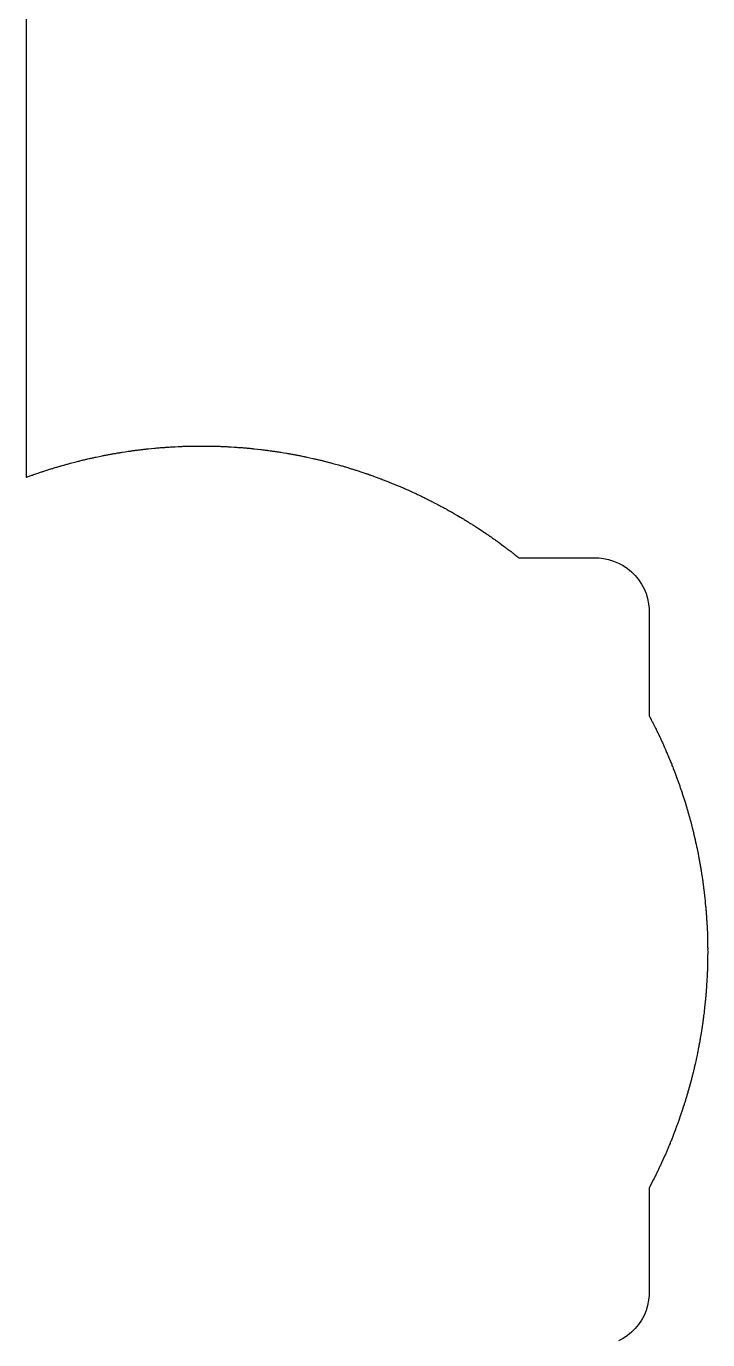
# Model space of a CAD drawing. Header units: metres. Extents: x -40.5 to 40.5, y -22 to 76.8.
# Drawn here: x 27.71 to 40.51, y 2.71 to 27.4 of the extents above; entities that cross this region are included whole.
import ezdxf

# ---------------------------------------------------------------- set-up
doc = ezdxf.new("R2010")
doc.units = ezdxf.units.M

msp = doc.modelspace()

# ---------------------------------------------------------------- linework, layer by layer
at = {"layer": 'CHANNEL'}
for p, q in [((27.71, 33.251), (27.71, 18.923)), ((30.687, 19.505), (30.707, 19.506)), ((30.707, 19.506), (30.727, 19.506)), ((30.727, 19.506), (30.741, 19.506)), ((30.741, 19.506), (30.756, 19.507)), ((30.756, 19.507), (30.776, 19.507)), ((30.776, 19.507), (30.796, 19.508)), ((30.796, 19.508), (30.81, 19.508)), ((30.81, 19.508), (30.825, 19.508)), ((30.825, 19.508), (30.845, 19.509)), ((30.845, 19.509), (30.865, 19.509)), ((30.865, 19.509), (30.879, 19.509)), ((30.879, 19.509), (30.894, 19.509)), ((30.894, 19.509), (30.914, 19.51)), ((30.914, 19.51), (30.934, 19.51)), ((30.934, 19.51), (30.948, 19.509)), ((30.948, 19.509), (30.963, 19.51)), ((30.963, 19.51), (30.983, 19.51)), ((30.983, 19.51), (31.003, 19.51)), ((31.003, 19.51), (31.059, 19.508)), ((31.059, 19.508), (31.116, 19.509)), ((31.116, 19.509), (31.136, 19.509)), ((31.136, 19.509), (31.156, 19.509)), ((31.156, 19.509), (31.17, 19.508)), ((31.17, 19.508), (31.186, 19.508)), ((31.186, 19.508), (31.205, 19.508)), ((31.205, 19.508), (31.225, 19.507)), ((31.225, 19.507), (31.239, 19.506)), ((31.239, 19.506), (31.255, 19.506)), ((31.255, 19.506), (31.274, 19.506)), ((31.274, 19.506), (31.294, 19.505)), ((28.821, 19.257), (28.835, 19.26)), ((28.835, 19.26), (28.85, 19.264)), ((28.85, 19.264), (28.869, 19.268)), ((28.869, 19.268), (28.889, 19.273)), ((28.889, 19.273), (28.902, 19.275)), ((28.902, 19.275), (28.917, 19.279)), ((28.917, 19.279), (28.936, 19.283)), ((28.936, 19.283), (28.956, 19.288)), ((28.956, 19.288), (28.97, 19.29)), ((28.97, 19.29), (28.985, 19.294)), ((28.985, 19.294), (29.004, 19.298)), ((29.004, 19.298), (29.023, 19.302)), ((29.023, 19.302), (29.078, 19.312)), ((29.078, 19.312), (29.134, 19.325)), ((29.134, 19.325), (29.154, 19.329)), ((29.154, 19.329), (29.174, 19.333)), ((29.174, 19.333), (29.188, 19.335)), ((29.188, 19.335), (29.203, 19.338)), ((29.203, 19.338), (29.222, 19.342)), ((29.222, 19.342), (29.242, 19.346)), ((29.242, 19.346), (29.255, 19.348)), ((29.255, 19.348), (29.27, 19.351)), ((29.27, 19.351), (29.289, 19.355)), ((29.289, 19.355), (29.309, 19.358)), ((29.309, 19.358), (29.323, 19.361)), ((29.323, 19.361), (29.338, 19.364)), ((29.338, 19.364), (29.357, 19.367)), ((29.357, 19.367), (29.377, 19.37)), ((29.377, 19.37), (29.391, 19.372)), ((29.391, 19.372), (29.406, 19.375)), ((29.406, 19.375), (29.425, 19.379)), ((29.425, 19.379), (29.445, 19.382)), ((29.445, 19.382), (29.459, 19.384)), ((29.459, 19.384), (29.474, 19.387)), ((29.474, 19.387), (29.494, 19.39)), ((29.494, 19.39), (29.514, 19.393)), ((29.514, 19.393), (29.569, 19.4)), ((29.569, 19.4), (29.625, 19.41)), ((29.625, 19.41), (29.645, 19.413)), ((29.645, 19.413), (29.665, 19.416)), ((29.665, 19.416), (29.679, 19.417)), ((29.679, 19.417), (29.694, 19.42)), ((29.694, 19.42), (29.714, 19.423)), ((29.714, 19.423), (29.734, 19.425)), ((29.734, 19.425), (29.748, 19.427)), ((29.748, 19.427), (29.763, 19.429)), ((29.763, 19.429), (29.782, 19.432)), ((29.782, 19.432), (29.802, 19.434)), ((29.802, 19.434), (29.816, 19.436)), ((29.816, 19.436), (29.831, 19.438)), ((29.831, 19.438), (29.85, 19.44)), ((29.85, 19.44), (29.871, 19.443)), ((29.871, 19.443), (29.885, 19.444)), ((29.885, 19.444), (29.9, 19.446)), ((29.9, 19.446), (29.919, 19.448)), ((29.919, 19.448), (29.939, 19.45)), ((29.939, 19.45), (29.953, 19.452)), ((29.953, 19.452), (29.968, 19.454)), ((29.968, 19.454), (29.988, 19.456)), ((29.988, 19.456), (30.008, 19.458)), ((30.008, 19.458), (30.063, 19.462)), ((30.063, 19.462), (30.12, 19.469)), ((30.12, 19.469), (30.14, 19.471)), ((30.14, 19.471), (30.161, 19.473)), ((30.161, 19.473), (30.174, 19.474)), ((30.174, 19.474), (30.19, 19.475)), ((30.19, 19.475), (30.209, 19.477)), ((30.209, 19.477), (30.229, 19.479)), ((30.229, 19.479), (30.243, 19.479)), ((30.243, 19.479), (30.259, 19.481)), ((30.259, 19.481), (30.278, 19.483)), ((30.278, 19.483), (30.298, 19.484)), ((30.298, 19.484), (30.312, 19.485)), ((30.312, 19.485), (30.327, 19.486)), ((30.327, 19.486), (30.347, 19.488)), ((30.347, 19.488), (30.367, 19.489)), ((30.367, 19.489), (30.381, 19.489)), ((30.381, 19.489), (30.396, 19.491)), ((30.396, 19.491), (30.416, 19.492)), ((30.416, 19.492), (30.436, 19.493)), ((30.436, 19.493), (30.45, 19.494)), ((30.45, 19.494), (30.465, 19.495)), ((30.465, 19.495), (30.484, 19.496)), ((30.484, 19.496), (30.505, 19.497)), ((30.505, 19.497), (30.56, 19.498)), ((30.56, 19.498), (30.618, 19.502)), ((30.618, 19.502), (30.638, 19.503)), ((30.638, 19.503), (30.658, 19.504)), ((30.658, 19.504), (30.672, 19.504)), ((30.672, 19.504), (30.687, 19.505)), ((31.294, 19.505), (31.308, 19.505)), ((31.308, 19.505), (31.324, 19.504)), ((31.324, 19.504), (31.343, 19.504)), ((31.343, 19.504), (31.363, 19.503)), ((31.363, 19.503), (31.377, 19.502)), ((31.377, 19.502), (31.393, 19.502)), ((31.393, 19.502), (31.412, 19.501)), ((31.412, 19.501), (31.432, 19.5)), ((31.432, 19.5), (31.446, 19.499)), ((31.446, 19.499), (31.462, 19.499)), ((31.462, 19.499), (31.481, 19.498)), ((31.481, 19.498), (31.501, 19.497)), ((31.501, 19.497), (31.557, 19.492)), ((31.557, 19.492), (31.614, 19.49)), ((31.614, 19.49), (31.634, 19.489)), ((31.634, 19.489), (31.654, 19.487)), ((31.654, 19.487), (31.668, 19.486)), ((31.668, 19.486), (31.684, 19.485)), ((31.684, 19.485), (31.703, 19.484)), ((31.703, 19.484), (31.723, 19.482)), ((31.723, 19.482), (31.737, 19.481)), ((31.737, 19.481), (31.753, 19.48)), ((31.753, 19.48), (31.772, 19.479)), ((31.772, 19.479), (31.792, 19.477)), ((31.792, 19.477), (31.806, 19.475)), ((31.806, 19.475), (31.821, 19.474)), ((31.821, 19.474), (31.841, 19.473)), ((31.841, 19.473), (31.861, 19.471)), ((31.861, 19.471), (31.875, 19.469)), ((31.875, 19.469), (31.89, 19.468)), ((31.89, 19.468), (31.909, 19.467)), ((31.909, 19.467), (31.93, 19.464)), ((31.93, 19.464), (31.943, 19.463)), ((31.943, 19.463), (31.959, 19.461)), ((31.959, 19.461), (31.978, 19.46)), ((31.978, 19.46), (31.998, 19.457)), ((31.998, 19.457), (32.054, 19.45)), ((32.054, 19.45), (32.111, 19.445)), ((32.111, 19.445), (32.131, 19.443)), ((32.131, 19.443), (32.151, 19.44)), ((32.151, 19.44), (32.164, 19.438)), ((32.164, 19.438), (32.18, 19.436)), ((32.18, 19.436), (32.199, 19.434)), ((32.199, 19.434), (32.219, 19.431)), ((32.219, 19.431), (32.233, 19.429)), ((32.233, 19.429), (32.248, 19.428)), ((32.248, 19.428), (32.267, 19.425)), ((32.267, 19.425), (32.288, 19.422)), ((32.288, 19.422), (32.301, 19.42)), ((32.301, 19.42), (32.317, 19.418)), ((32.317, 19.418), (32.336, 19.416)), ((32.336, 19.416), (32.356, 19.413)), ((32.356, 19.413), (32.37, 19.41)), ((32.37, 19.41), (32.385, 19.408)), ((32.385, 19.408), (32.404, 19.406)), ((32.404, 19.406), (32.424, 19.403)), ((32.424, 19.403), (32.438, 19.4)), ((32.438, 19.4), (32.453, 19.398)), ((32.453, 19.398), (32.472, 19.395)), ((32.472, 19.395), (32.492, 19.392)), ((32.492, 19.392), (32.547, 19.382)), ((32.547, 19.382), (32.604, 19.374)), ((32.604, 19.374), (32.624, 19.37)), ((32.624, 19.37), (32.644, 19.367)), ((32.644, 19.367), (32.657, 19.364)), ((32.657, 19.364), (32.673, 19.362)), ((32.673, 19.362), (32.692, 19.358)), ((32.692, 19.358), (32.712, 19.355)), ((32.712, 19.355), (32.725, 19.352)), ((32.725, 19.352), (32.74, 19.349)), ((32.74, 19.349), (32.76, 19.346)), ((32.76, 19.346), (32.779, 19.342)), ((32.779, 19.342), (32.793, 19.339)), ((32.793, 19.339), (32.808, 19.336)), ((32.808, 19.336), (32.827, 19.333)), ((32.827, 19.333), (32.847, 19.329)), ((32.847, 19.329), (32.861, 19.326)), ((32.861, 19.326), (32.876, 19.323)), ((32.876, 19.323), (32.895, 19.319)), ((32.895, 19.319), (32.915, 19.315)), ((32.915, 19.315), (32.928, 19.312)), ((32.928, 19.312), (32.944, 19.309)), ((32.944, 19.309), (32.963, 19.305)), ((32.963, 19.305), (32.982, 19.301)), ((32.982, 19.301), (33.037, 19.288)), ((33.037, 19.288), (33.093, 19.277)), ((33.093, 19.277), (33.113, 19.272)), ((33.113, 19.272), (33.132, 19.268)), ((33.132, 19.268), (33.146, 19.264)), ((33.146, 19.264), (33.161, 19.261)), ((33.161, 19.261), (33.18, 19.257)), ((27.958, 19.01), (27.976, 19.016)), ((27.976, 19.016), (27.995, 19.023)), ((27.995, 19.023), (28.009, 19.027)), ((28.009, 19.027), (28.023, 19.032)), ((28.023, 19.032), (28.042, 19.038)), ((28.042, 19.038), (28.061, 19.044)), ((28.061, 19.044), (28.114, 19.06)), ((28.114, 19.06), (28.169, 19.079)), ((28.169, 19.079), (28.188, 19.085)), ((28.188, 19.085), (28.207, 19.09)), ((28.207, 19.09), (28.221, 19.094)), ((28.221, 19.094), (28.235, 19.099)), ((28.235, 19.099), (28.254, 19.105)), ((28.254, 19.105), (28.273, 19.111)), ((28.273, 19.111), (28.287, 19.114)), ((28.287, 19.114), (28.301, 19.119)), ((28.301, 19.119), (28.32, 19.125)), ((28.32, 19.125), (28.339, 19.13)), ((28.339, 19.13), (28.353, 19.134)), ((28.353, 19.134), (28.368, 19.138)), ((28.368, 19.138), (28.386, 19.144)), ((28.386, 19.144), (28.406, 19.149)), ((28.406, 19.149), (28.419, 19.153)), ((28.419, 19.153), (28.434, 19.157)), ((28.434, 19.157), (28.453, 19.163)), ((28.453, 19.163), (28.472, 19.168)), ((28.472, 19.168), (28.486, 19.171)), ((28.486, 19.171), (28.5, 19.175)), ((28.5, 19.175), (28.519, 19.181)), ((28.519, 19.181), (28.539, 19.186)), ((28.539, 19.186), (28.593, 19.199)), ((28.593, 19.199), (28.648, 19.214)), ((28.648, 19.214), (28.668, 19.22)), ((28.668, 19.22), (28.687, 19.224)), ((28.687, 19.224), (28.701, 19.227)), ((28.701, 19.227), (28.716, 19.231)), ((28.716, 19.231), (28.735, 19.236)), ((28.735, 19.236), (28.754, 19.241)), ((28.754, 19.241), (28.768, 19.244)), ((28.768, 19.244), (28.783, 19.248)), ((28.783, 19.248), (28.802, 19.253)), ((28.802, 19.253), (28.821, 19.257)), ((33.18, 19.257), (33.199, 19.252)), ((33.199, 19.252), (33.213, 19.248)), ((33.213, 19.248), (33.228, 19.245)), ((33.228, 19.245), (33.247, 19.241)), ((33.247, 19.241), (33.266, 19.236)), ((33.266, 19.236), (33.28, 19.232)), ((33.28, 19.232), (33.295, 19.229)), ((33.295, 19.229), (33.314, 19.224)), ((33.314, 19.224), (33.333, 19.219)), ((33.333, 19.219), (33.347, 19.215)), ((33.347, 19.215), (33.362, 19.212)), ((33.362, 19.212), (33.381, 19.207)), ((33.381, 19.207), (33.4, 19.202)), ((33.4, 19.202), (33.414, 19.198)), ((33.414, 19.198), (33.429, 19.194)), ((33.429, 19.194), (33.447, 19.19)), ((33.447, 19.19), (33.467, 19.184)), ((33.467, 19.184), (33.521, 19.169)), ((33.521, 19.169), (33.576, 19.154)), ((33.576, 19.154), (33.595, 19.149)), ((33.595, 19.149), (33.615, 19.143)), ((33.615, 19.143), (33.628, 19.139)), ((33.628, 19.139), (33.643, 19.135)), ((33.643, 19.135), (33.662, 19.13)), ((33.662, 19.13), (33.681, 19.124)), ((33.681, 19.124), (33.694, 19.12)), ((33.694, 19.12), (33.709, 19.116)), ((33.709, 19.116), (33.728, 19.11)), ((33.728, 19.11), (33.747, 19.104)), ((33.747, 19.104), (33.761, 19.1)), ((33.761, 19.1), (33.775, 19.096)), ((33.775, 19.096), (33.794, 19.09)), ((33.794, 19.09), (33.813, 19.084)), ((33.813, 19.084), (33.827, 19.08)), ((33.827, 19.08), (33.841, 19.075)), ((33.841, 19.075), (33.86, 19.07)), ((33.86, 19.07), (33.879, 19.064)), ((33.879, 19.064), (33.892, 19.059)), ((33.892, 19.059), (33.907, 19.055)), ((33.907, 19.055), (33.926, 19.049)), ((33.926, 19.049), (33.945, 19.042)), ((33.945, 19.042), (33.997, 19.024)), ((33.997, 19.024), (34.052, 19.007)), ((27.71, 18.923), (27.716, 18.925)), ((27.716, 18.925), (27.735, 18.932)), ((27.735, 18.932), (27.748, 18.936)), ((27.748, 18.936), (27.762, 18.942)), ((27.762, 18.942), (27.78, 18.949)), ((27.78, 18.949), (27.8, 18.955)), ((27.8, 18.955), (27.813, 18.96)), ((27.813, 18.96), (27.827, 18.965)), ((27.827, 18.965), (27.845, 18.972)), ((27.845, 18.972), (27.865, 18.978)), ((27.865, 18.978), (27.878, 18.982)), ((27.878, 18.982), (27.892, 18.988)), ((27.892, 18.988), (27.911, 18.994)), ((27.911, 18.994), (27.93, 19.001)), ((27.93, 19.001), (27.943, 19.005)), ((27.943, 19.005), (27.958, 19.01)), ((34.052, 19.007), (34.071, 19.001)), ((34.071, 19.001), (34.09, 18.994)), ((34.09, 18.994), (34.103, 18.989)), ((34.103, 18.989), (34.118, 18.984)), ((34.118, 18.984), (34.136, 18.978)), ((34.136, 18.978), (34.156, 18.971)), ((34.156, 18.971), (34.169, 18.966)), ((34.169, 18.966), (34.183, 18.961)), ((34.183, 18.961), (34.202, 18.955)), ((34.202, 18.955), (34.221, 18.948)), ((34.221, 18.948), (34.234, 18.943)), ((34.234, 18.943), (34.248, 18.938)), ((34.248, 18.938), (34.266, 18.932)), ((34.266, 18.932), (34.285, 18.924)), ((34.285, 18.924), (34.298, 18.919)), ((34.298, 18.919), (34.313, 18.914)), ((34.313, 18.914), (34.331, 18.908)), ((34.331, 18.908), (34.35, 18.9)), ((34.35, 18.9), (34.363, 18.895)), ((34.363, 18.895), (34.378, 18.89)), ((34.378, 18.89), (34.396, 18.883)), ((34.396, 18.883), (34.415, 18.876)), ((34.415, 18.876), (34.466, 18.854)), ((34.466, 18.854), (34.52, 18.834)), ((34.52, 18.834), (34.539, 18.827)), ((34.539, 18.827), (34.557, 18.819)), ((34.557, 18.819), (34.57, 18.814)), ((34.57, 18.814), (34.585, 18.808)), ((34.585, 18.808), (34.603, 18.801)), ((34.603, 18.801), (34.621, 18.793)), ((34.621, 18.793), (34.634, 18.788)), ((34.634, 18.788), (34.648, 18.782)), ((34.648, 18.782), (34.666, 18.775)), ((34.666, 18.775), (34.685, 18.767)), ((34.685, 18.767), (34.698, 18.761)), ((34.698, 18.761), (34.712, 18.755)), ((34.712, 18.755), (34.73, 18.748)), ((34.73, 18.748), (34.748, 18.74)), ((34.748, 18.74), (34.761, 18.734)), ((34.761, 18.734), (34.775, 18.728)), ((34.775, 18.728), (34.793, 18.721)), ((34.793, 18.721), (34.812, 18.712)), ((34.812, 18.712), (34.824, 18.707)), ((34.824, 18.707), (34.839, 18.701)), ((34.839, 18.701), (34.857, 18.693)), ((34.857, 18.693), (34.875, 18.685)), ((34.875, 18.685), (34.925, 18.661)), ((34.925, 18.661), (34.978, 18.638)), ((34.978, 18.638), (34.996, 18.63)), ((34.996, 18.63), (35.015, 18.621)), ((35.015, 18.621), (35.027, 18.615)), ((35.027, 18.615), (35.041, 18.609)), ((35.041, 18.609), (35.059, 18.6)), ((35.059, 18.6), (35.077, 18.592)), ((35.077, 18.592), (35.089, 18.585)), ((35.089, 18.585), (35.103, 18.579)), ((35.103, 18.579), (35.121, 18.571)), ((35.121, 18.571), (35.139, 18.562)), ((35.139, 18.562), (35.152, 18.555)), ((35.152, 18.555), (35.166, 18.549)), ((35.166, 18.549), (35.183, 18.541)), ((35.183, 18.541), (35.201, 18.531)), ((35.201, 18.531), (35.214, 18.525)), ((35.214, 18.525), (35.228, 18.518)), ((35.228, 18.518), (35.245, 18.51)), ((35.245, 18.51), (35.263, 18.501)), ((35.263, 18.501), (35.275, 18.494)), ((35.275, 18.494), (35.289, 18.488)), ((35.289, 18.488), (35.307, 18.479)), ((35.307, 18.479), (35.325, 18.47)), ((35.325, 18.47), (35.374, 18.443)), ((35.374, 18.443), (35.425, 18.418)), ((35.425, 18.418), (35.443, 18.408)), ((35.443, 18.408), (35.461, 18.399)), ((35.461, 18.399), (35.473, 18.392)), ((35.473, 18.392), (35.487, 18.385)), ((35.487, 18.385), (35.504, 18.376)), ((35.504, 18.376), (35.522, 18.366)), ((35.522, 18.366), (35.534, 18.359)), ((35.534, 18.359), (35.547, 18.352)), ((35.547, 18.352), (35.565, 18.343)), ((35.565, 18.343), (35.582, 18.333)), ((35.582, 18.333), (35.594, 18.326)), ((35.594, 18.326), (35.608, 18.319)), ((35.608, 18.319), (35.625, 18.31)), ((35.625, 18.31), (35.643, 18.3)), ((35.643, 18.3), (35.655, 18.293)), ((35.655, 18.293), (35.668, 18.285)), ((35.668, 18.285), (35.685, 18.276)), ((35.685, 18.276), (35.703, 18.266)), ((35.703, 18.266), (35.715, 18.259)), ((35.715, 18.259), (35.728, 18.251)), ((35.728, 18.251), (35.745, 18.242)), ((35.745, 18.242), (35.762, 18.231)), ((35.762, 18.231), (35.81, 18.202)), ((35.81, 18.202), (35.86, 18.174)), ((35.86, 18.174), (35.877, 18.164)), ((35.877, 18.164), (35.895, 18.153)), ((35.895, 18.153), (35.906, 18.146)), ((35.906, 18.146), (35.92, 18.138)), ((35.92, 18.138), (35.937, 18.128)), ((35.937, 18.128), (35.954, 18.118)), ((35.954, 18.118), (35.965, 18.11)), ((35.965, 18.11), (35.979, 18.102)), ((35.979, 18.102), (35.995, 18.092)), ((35.995, 18.092), (36.012, 18.082)), ((36.012, 18.082), (36.024, 18.074)), ((36.024, 18.074), (36.037, 18.066)), ((36.037, 18.066), (36.054, 18.056)), ((36.054, 18.056), (36.071, 18.045)), ((36.071, 18.045), (36.083, 18.037)), ((36.083, 18.037), (36.096, 18.029)), ((36.096, 18.029), (36.112, 18.019)), ((36.112, 18.019), (36.129, 18.008)), ((36.129, 18.008), (36.141, 18)), ((36.141, 18), (36.154, 17.992)), ((36.154, 17.992), (36.17, 17.982)), ((36.17, 17.982), (36.187, 17.971)), ((36.187, 17.971), (36.233, 17.939)), ((36.233, 17.939), (36.282, 17.908)), ((36.282, 17.908), (36.298, 17.897)), ((36.298, 17.897), (36.315, 17.886)), ((36.315, 17.886), (36.327, 17.878)), ((36.327, 17.878), (36.339, 17.869)), ((36.339, 17.869), (36.356, 17.859)), ((36.356, 17.859), (36.372, 17.847)), ((36.372, 17.847), (36.384, 17.839)), ((36.384, 17.839), (36.396, 17.83)), ((36.396, 17.83), (36.413, 17.82)), ((36.413, 17.82), (36.429, 17.808)), ((36.429, 17.808), (36.44, 17.8)), ((36.44, 17.8), (36.453, 17.791)), ((36.453, 17.791), (36.469, 17.78)), ((36.469, 17.78), (36.486, 17.768)), ((36.486, 17.768), (36.497, 17.76)), ((36.497, 17.76), (36.51, 17.751)), ((36.51, 17.751), (36.525, 17.74)), ((36.525, 17.74), (36.542, 17.728)), ((36.542, 17.728), (36.553, 17.72)), ((36.553, 17.72), (36.566, 17.711)), ((36.566, 17.711), (36.582, 17.7)), ((36.582, 17.7), (36.598, 17.688)), ((36.598, 17.688), (36.642, 17.654)), ((36.642, 17.654), (36.689, 17.621)), ((36.689, 17.621), (36.705, 17.609)), ((36.705, 17.609), (36.721, 17.596)), ((36.721, 17.596), (36.732, 17.588)), ((36.732, 17.588), (36.744, 17.579)), ((36.744, 17.579), (36.76, 17.567)), ((36.76, 17.567), (36.776, 17.555)), ((36.776, 17.555), (36.787, 17.546)), ((36.787, 17.546), (36.799, 17.537)), ((36.799, 17.537), (36.815, 17.525)), ((36.815, 17.525), (36.831, 17.513)), ((36.831, 17.513), (36.842, 17.504)), ((36.842, 17.504), (36.854, 17.495)), ((36.854, 17.495), (36.869, 17.483)), ((36.869, 17.483), (36.885, 17.47)), ((36.885, 17.47), (36.896, 17.461)), ((36.896, 17.461), (36.908, 17.452)), ((36.908, 17.452), (36.923, 17.44)), ((36.923, 17.44), (36.939, 17.427)), ((36.939, 17.427), (36.95, 17.418)), ((36.95, 17.418), (36.96, 17.41)), ((36.96, 17.41), (38.414, 17.406)), ((38.414, 17.406), (38.463, 17.405)), ((38.463, 17.405), (38.55, 17.396)), ((38.55, 17.396), (38.647, 17.377)), ((38.647, 17.377), (38.742, 17.348)), ((38.742, 17.348), (38.833, 17.31)), ((38.833, 17.31), (38.921, 17.263)), ((38.921, 17.263), (39.003, 17.208)), ((39.003, 17.208), (39.08, 17.145)), ((39.08, 17.145), (39.15, 17.075)), ((39.15, 17.075), (39.213, 16.998)), ((39.213, 16.998), (39.268, 16.915)), ((39.268, 16.915), (39.314, 16.828)), ((39.314, 16.828), (39.352, 16.736)), ((39.352, 16.736), (39.381, 16.642)), ((39.381, 16.642), (39.4, 16.544)), ((39.4, 16.544), (39.409, 16.457)), ((39.409, 16.457), (39.41, 16.408)), ((39.41, 16.408), (39.41, 14.44)), ((39.41, 14.44), (39.417, 14.427)), ((39.417, 14.427), (39.423, 14.414)), ((39.423, 14.414), (39.43, 14.401)), ((39.43, 14.401), (39.44, 14.383)), ((39.44, 14.383), (39.449, 14.365)), ((39.449, 14.365), (39.455, 14.353)), ((39.455, 14.353), (39.462, 14.339)), ((39.462, 14.339), (39.471, 14.322)), ((39.471, 14.322), (39.48, 14.304)), ((39.48, 14.304), (39.504, 14.254)), ((39.504, 14.254), (39.531, 14.203)), ((39.531, 14.203), (39.54, 14.185)), ((39.54, 14.185), (39.548, 14.167)), ((39.548, 14.167), (39.554, 14.154)), ((39.554, 14.154), (39.561, 14.14)), ((39.561, 14.14), (39.57, 14.123)), ((39.57, 14.123), (39.579, 14.104)), ((39.579, 14.104), (39.584, 14.092)), ((39.584, 14.092), (39.591, 14.078)), ((39.591, 14.078), (39.6, 14.06)), ((39.6, 14.06), (39.608, 14.042)), ((39.608, 14.042), (39.614, 14.029)), ((39.614, 14.029), (39.621, 14.015)), ((39.621, 14.015), (39.629, 13.998)), ((39.629, 13.998), (39.637, 13.979)), ((39.637, 13.979), (39.643, 13.967)), ((39.643, 13.967), (39.649, 13.953)), ((39.649, 13.953), (39.658, 13.935)), ((39.658, 13.935), (39.666, 13.917)), ((39.666, 13.917), (39.671, 13.904)), ((39.671, 13.904), (39.678, 13.89)), ((39.678, 13.89), (39.686, 13.872)), ((39.686, 13.872), (39.694, 13.854)), ((39.694, 13.854), (39.715, 13.802)), ((39.715, 13.802), (39.739, 13.75)), ((39.739, 13.75), (39.747, 13.732)), ((39.747, 13.732), (39.755, 13.713)), ((39.755, 13.713), (39.76, 13.7)), ((39.76, 13.7), (39.766, 13.686)), ((39.766, 13.686), (39.774, 13.668)), ((39.774, 13.668), (39.782, 13.649)), ((39.782, 13.649), (39.787, 13.636)), ((39.787, 13.636), (39.793, 13.622)), ((39.793, 13.622), (39.801, 13.604)), ((39.801, 13.604), (39.808, 13.585)), ((39.808, 13.585), (39.813, 13.572)), ((39.813, 13.572), (39.819, 13.558)), ((39.819, 13.558), (39.827, 13.54)), ((39.827, 13.54), (39.834, 13.521)), ((39.834, 13.521), (39.839, 13.508)), ((39.839, 13.508), (39.845, 13.494)), ((39.845, 13.494), (39.852, 13.476)), ((39.852, 13.476), (39.859, 13.457)), ((39.859, 13.457), (39.864, 13.444)), ((39.864, 13.444), (39.87, 13.43)), ((39.87, 13.43), (39.877, 13.412)), ((39.877, 13.412), (39.884, 13.393)), ((39.884, 13.393), (39.903, 13.34)), ((39.903, 13.34), (39.924, 13.287)), ((39.924, 13.287), (39.931, 13.268)), ((39.931, 13.268), (39.938, 13.249)), ((39.938, 13.249), (39.942, 13.236)), ((39.942, 13.236), (39.948, 13.222)), ((39.948, 13.222), (39.954, 13.203)), ((39.954, 13.203), (39.961, 13.184)), ((39.961, 13.184), (39.965, 13.171)), ((39.965, 13.171), (39.971, 13.156)), ((39.971, 13.156), (39.977, 13.138)), ((39.977, 13.138), (39.984, 13.119)), ((39.984, 13.119), (39.988, 13.106)), ((39.988, 13.106), (39.993, 13.091)), ((39.993, 13.091), (40, 13.073)), ((40, 13.073), (40.006, 13.054)), ((40.006, 13.054), (40.01, 13.04)), ((40.01, 13.04), (40.016, 13.026)), ((40.016, 13.026), (40.022, 13.008)), ((40.022, 13.008), (40.028, 12.988)), ((40.028, 12.988), (40.032, 12.975)), ((40.032, 12.975), (40.037, 12.96)), ((40.037, 12.96), (40.044, 12.942)), ((40.044, 12.942), (40.05, 12.923)), ((40.05, 12.923), (40.065, 12.869)), ((40.065, 12.869), (40.084, 12.815)), ((40.084, 12.815), (40.09, 12.796)), ((40.09, 12.796), (40.096, 12.776)), ((40.096, 12.776), (40.099, 12.763)), ((40.099, 12.763), (40.104, 12.748)), ((40.104, 12.748), (40.11, 12.73)), ((40.11, 12.73), (40.115, 12.71)), ((40.115, 12.71), (40.119, 12.697)), ((40.119, 12.697), (40.124, 12.682)), ((40.124, 12.682), (40.129, 12.664)), ((40.129, 12.664), (40.135, 12.644)), ((40.135, 12.644), (40.138, 12.631)), ((40.138, 12.631), (40.143, 12.616)), ((40.143, 12.616), (40.149, 12.597)), ((40.149, 12.597), (40.154, 12.578)), ((40.154, 12.578), (40.157, 12.564)), ((40.157, 12.564), (40.162, 12.549)), ((40.162, 12.549), (40.167, 12.531)), ((40.167, 12.531), (40.172, 12.511)), ((40.172, 12.511), (40.176, 12.498)), ((40.176, 12.498), (40.18, 12.483)), ((40.18, 12.483), (40.185, 12.464)), ((40.185, 12.464), (40.19, 12.445)), ((40.19, 12.445), (40.203, 12.39)), ((40.203, 12.39), (40.219, 12.335)), ((40.219, 12.335), (40.224, 12.316)), ((40.224, 12.316), (40.229, 12.296)), ((40.229, 12.296), (40.232, 12.282)), ((40.232, 12.282), (40.236, 12.267)), ((40.236, 12.267), (40.24, 12.249)), ((40.24, 12.249), (40.245, 12.229)), ((40.245, 12.229), (40.248, 12.215)), ((40.248, 12.215), (40.252, 12.2)), ((40.252, 12.2), (40.256, 12.182)), ((40.256, 12.182), (40.261, 12.162)), ((40.261, 12.162), (40.264, 12.148)), ((40.264, 12.148), (40.268, 12.133)), ((40.268, 12.133), (40.272, 12.114)), ((40.272, 12.114), (40.276, 12.095)), ((40.276, 12.095), (40.279, 12.081)), ((40.279, 12.081), (40.283, 12.066)), ((40.283, 12.066), (40.287, 12.047)), ((40.287, 12.047), (40.291, 12.027)), ((40.291, 12.027), (40.294, 12.013)), ((40.294, 12.013), (40.297, 11.998)), ((40.297, 11.998), (40.302, 11.98)), ((40.302, 11.98), (40.306, 11.96)), ((40.306, 11.96), (40.316, 11.905)), ((40.316, 11.905), (40.328, 11.849)), ((40.328, 11.849), (40.333, 11.829)), ((40.333, 11.829), (40.336, 11.809)), ((40.336, 11.809), (40.338, 11.795)), ((40.338, 11.795), (40.342, 11.78)), ((40.342, 11.78), (40.346, 11.761)), ((40.346, 11.761), (40.349, 11.741)), ((40.349, 11.741), (40.351, 11.728)), ((40.351, 11.728), (40.354, 11.713)), ((40.354, 11.713), (40.358, 11.694)), ((40.358, 11.694), (40.361, 11.674)), ((40.361, 11.674), (40.364, 11.66)), ((40.364, 11.66), (40.367, 11.645)), ((40.367, 11.645), (40.37, 11.626)), ((40.37, 11.626), (40.373, 11.606)), ((40.373, 11.606), (40.375, 11.592)), ((40.375, 11.592), (40.378, 11.577)), ((40.378, 11.577), (40.382, 11.558)), ((40.382, 11.558), (40.385, 11.538)), ((40.385, 11.538), (40.387, 11.524)), ((40.387, 11.524), (40.389, 11.509)), ((40.389, 11.509), (40.393, 11.489)), ((40.393, 11.489), (40.396, 11.469)), ((40.396, 11.469), (40.403, 11.414)), ((40.403, 11.414), (40.412, 11.357)), ((40.412, 11.357), (40.416, 11.338)), ((40.416, 11.338), (40.418, 11.318)), ((40.418, 11.318), (40.42, 11.304)), ((40.42, 11.304), (40.422, 11.289)), ((40.422, 11.289), (40.425, 11.269)), ((40.425, 11.269), (40.427, 11.249)), ((40.427, 11.249), (40.429, 11.235)), ((40.429, 11.235), (40.431, 11.22)), ((40.431, 11.22), (40.434, 11.201)), ((40.434, 11.201), (40.436, 11.181)), ((40.436, 11.181), (40.438, 11.167)), ((40.438, 11.167), (40.44, 11.152)), ((40.44, 11.152), (40.442, 11.132)), ((40.442, 11.132), (40.445, 11.112)), ((40.445, 11.112), (40.446, 11.098)), ((40.446, 11.098), (40.448, 11.083)), ((40.448, 11.083), (40.45, 11.064)), ((40.45, 11.064), (40.452, 11.044)), ((40.452, 11.044), (40.454, 11.03)), ((40.454, 11.03), (40.456, 11.015)), ((40.456, 11.015), (40.458, 10.995)), ((40.458, 10.995), (40.46, 10.975)), ((40.46, 10.975), (40.464, 10.919)), ((40.464, 10.919), (40.471, 10.862)), ((40.471, 10.862), (40.473, 10.842)), ((40.473, 10.842), (40.474, 10.822)), ((40.474, 10.822), (40.475, 10.808)), ((40.475, 10.808), (40.477, 10.793)), ((40.477, 10.793), (40.479, 10.774)), ((40.479, 10.774), (40.48, 10.754)), ((40.48, 10.754), (40.481, 10.74)), ((40.481, 10.74), (40.482, 10.724)), ((40.482, 10.724), (40.484, 10.705)), ((40.484, 10.705), (40.485, 10.685)), ((40.485, 10.685), (40.486, 10.671)), ((40.486, 10.671), (40.487, 10.655)), ((40.487, 10.655), (40.489, 10.636)), ((40.489, 10.636), (40.49, 10.616)), ((40.49, 10.616), (40.49, 10.602)), ((40.49, 10.602), (40.492, 10.587)), ((40.492, 10.587), (40.493, 10.567)), ((40.493, 10.567), (40.494, 10.547)), ((40.494, 10.547), (40.495, 10.533)), ((40.495, 10.533), (40.496, 10.518)), ((40.496, 10.518), (40.497, 10.498)), ((40.497, 10.498), (40.498, 10.478)), ((40.498, 10.478), (40.499, 10.422)), ((40.499, 10.422), (40.503, 10.365)), ((40.503, 10.365), (40.504, 10.345)), ((40.504, 10.345), (40.504, 10.325)), ((40.504, 10.325), (40.504, 10.311)), ((40.504, 10.311), (40.505, 10.295)), ((40.505, 10.295), (40.506, 10.276)), ((40.506, 10.276), (40.506, 10.256)), ((40.506, 10.256), (40.506, 10.242)), ((40.506, 10.242), (40.507, 10.226)), ((40.507, 10.226), (40.508, 10.207)), ((40.508, 10.207), (40.508, 10.187)), ((40.508, 10.187), (40.508, 10.173)), ((40.508, 10.173), (40.509, 10.157)), ((40.509, 10.157), (40.509, 10.138)), ((40.509, 10.138), (40.509, 10.118)), ((40.51, 9.973), (40.508, 9.94)), ((40.508, 9.94), (40.509, 9.867)), ((40.509, 10.118), (40.509, 10.104)), ((40.509, 10.104), (40.509, 10.088)), ((40.509, 10.088), (40.51, 10.069)), ((40.51, 10.049), (40.509, 10.035)), ((40.509, 10.035), (40.51, 10.014)), ((40.51, 10.069), (40.51, 10.049)), ((40.51, 10.014), (40.51, 9.973)), ((40.503, 9.64), (40.502, 9.619)), ((40.504, 9.659), (40.503, 9.64)), ((40.505, 9.688), (40.504, 9.674)), ((40.504, 9.674), (40.504, 9.659)), ((40.506, 9.709), (40.505, 9.688)), ((40.507, 9.757), (40.506, 9.743)), ((40.506, 9.743), (40.506, 9.728)), ((40.506, 9.728), (40.506, 9.709)), ((40.508, 9.797), (40.507, 9.778)), ((40.507, 9.778), (40.507, 9.757)), ((40.509, 9.847), (40.508, 9.826)), ((40.508, 9.826), (40.508, 9.812)), ((40.508, 9.812), (40.508, 9.797)), ((40.509, 9.867), (40.509, 9.847)), ((40.493, 9.46), (40.489, 9.369)), ((40.499, 9.55), (40.493, 9.46)), ((40.5, 9.571), (40.499, 9.55)), ((40.501, 9.59), (40.5, 9.571)), ((40.502, 9.619), (40.501, 9.605)), ((40.501, 9.605), (40.501, 9.59)), ((40.471, 9.142), (40.469, 9.122)), ((40.473, 9.162), (40.471, 9.142)), ((40.474, 9.177), (40.473, 9.162)), ((40.475, 9.191), (40.474, 9.177)), ((40.477, 9.211), (40.475, 9.191)), ((40.479, 9.23), (40.477, 9.211)), ((40.48, 9.246), (40.479, 9.23)), ((40.481, 9.26), (40.48, 9.246)), ((40.483, 9.28), (40.481, 9.26)), ((40.484, 9.299), (40.483, 9.28)), ((40.485, 9.314), (40.484, 9.299)), ((40.486, 9.328), (40.485, 9.314)), ((40.488, 9.349), (40.486, 9.328)), ((40.489, 9.369), (40.488, 9.349)), ((40.451, 8.964), (40.443, 8.872)), ((40.463, 9.053), (40.451, 8.964)), ((40.465, 9.073), (40.463, 9.053)), ((40.466, 9.093), (40.465, 9.073)), ((40.468, 9.108), (40.466, 9.093)), ((40.469, 9.122), (40.468, 9.108)), ((40.413, 8.647), (40.41, 8.627)), ((40.416, 8.666), (40.413, 8.647)), ((40.418, 8.682), (40.416, 8.666)), ((40.42, 8.695), (40.418, 8.682)), ((40.423, 8.715), (40.42, 8.695)), ((40.425, 8.735), (40.423, 8.715)), ((40.427, 8.75), (40.425, 8.735)), ((40.429, 8.764), (40.427, 8.75)), ((40.432, 8.784), (40.429, 8.764)), ((40.434, 8.803), (40.432, 8.784)), ((40.436, 8.818), (40.434, 8.803)), ((40.438, 8.832), (40.436, 8.818)), ((40.441, 8.852), (40.438, 8.832)), ((40.443, 8.872), (40.441, 8.852)), ((40.384, 8.47), (40.371, 8.379)), ((40.4, 8.559), (40.384, 8.47)), ((40.403, 8.579), (40.4, 8.559)), ((40.406, 8.598), (40.403, 8.579)), ((40.408, 8.613), (40.406, 8.598)), ((40.41, 8.627), (40.408, 8.613)), ((40.33, 8.156), (40.325, 8.136)), ((40.333, 8.175), (40.33, 8.156)), ((40.336, 8.19), (40.333, 8.175)), ((40.339, 8.204), (40.336, 8.19)), ((40.343, 8.223), (40.339, 8.204)), ((40.346, 8.243), (40.343, 8.223)), ((40.349, 8.258), (40.346, 8.243)), ((40.351, 8.271), (40.349, 8.258)), ((40.355, 8.291), (40.351, 8.271)), ((40.359, 8.31), (40.355, 8.291)), ((40.361, 8.326), (40.359, 8.31)), ((40.364, 8.339), (40.361, 8.326)), ((40.367, 8.359), (40.364, 8.339)), ((40.371, 8.379), (40.367, 8.359)), ((40.291, 7.98), (40.273, 7.89)), ((40.312, 8.068), (40.291, 7.98)), ((40.316, 8.088), (40.312, 8.068)), ((40.32, 8.107), (40.316, 8.088)), ((40.322, 8.122), (40.32, 8.107)), ((40.325, 8.136), (40.322, 8.122)), ((40.22, 7.669), (40.215, 7.65)), ((40.225, 7.688), (40.22, 7.669)), ((40.228, 7.703), (40.225, 7.688)), ((40.232, 7.717), (40.228, 7.703)), ((40.237, 7.736), (40.232, 7.717)), ((40.241, 7.755), (40.237, 7.736)), ((40.244, 7.77), (40.241, 7.755)), ((40.248, 7.784), (40.244, 7.77)), ((40.253, 7.803), (40.248, 7.784)), ((40.257, 7.822), (40.253, 7.803)), ((40.26, 7.837), (40.257, 7.822)), ((40.264, 7.851), (40.26, 7.837)), ((40.269, 7.871), (40.264, 7.851)), ((40.273, 7.89), (40.269, 7.871)), ((40.173, 7.496), (40.15, 7.407)), ((40.198, 7.583), (40.173, 7.496)), ((40.203, 7.603), (40.198, 7.583)), ((40.208, 7.621), (40.203, 7.603)), ((40.211, 7.636), (40.208, 7.621)), ((40.215, 7.65), (40.211, 7.636)), ((40.079, 7.17), (40.075, 7.157)), ((40.085, 7.19), (40.079, 7.17)), ((40.091, 7.208), (40.085, 7.19)), ((40.095, 7.223), (40.091, 7.208)), ((40.099, 7.236), (40.095, 7.223)), ((40.105, 7.256), (40.099, 7.236)), ((40.111, 7.274), (40.105, 7.256)), ((40.115, 7.289), (40.111, 7.274)), ((40.119, 7.302), (40.115, 7.289)), ((40.125, 7.322), (40.119, 7.302)), ((40.13, 7.34), (40.125, 7.322)), ((40.134, 7.355), (40.13, 7.34)), ((40.139, 7.369), (40.134, 7.355)), ((40.144, 7.388), (40.139, 7.369)), ((40.15, 7.407), (40.144, 7.388)), ((40.001, 6.932), (39.995, 6.912)), ((40.029, 7.019), (40.001, 6.932)), ((40.058, 7.104), (40.029, 7.019)), ((40.065, 7.124), (40.058, 7.104)), ((40.07, 7.142), (40.065, 7.124)), ((40.075, 7.157), (40.07, 7.142)), ((39.908, 6.671), (39.902, 6.653)), ((39.913, 6.685), (39.908, 6.671)), ((39.918, 6.698), (39.913, 6.685)), ((39.926, 6.717), (39.918, 6.698)), ((39.932, 6.736), (39.926, 6.717)), ((39.937, 6.75), (39.932, 6.736)), ((39.942, 6.763), (39.937, 6.75)), ((39.949, 6.782), (39.942, 6.763)), ((39.955, 6.801), (39.949, 6.782)), ((39.96, 6.815), (39.955, 6.801)), ((39.965, 6.828), (39.96, 6.815)), ((39.972, 6.847), (39.965, 6.828)), ((39.978, 6.866), (39.972, 6.847)), ((39.983, 6.88), (39.978, 6.866)), ((39.988, 6.893), (39.983, 6.88)), ((39.995, 6.912), (39.988, 6.893)), ((39.813, 6.427), (39.807, 6.414)), ((39.821, 6.445), (39.813, 6.427)), ((39.828, 6.464), (39.821, 6.445)), ((39.86, 6.55), (39.828, 6.464)), ((39.894, 6.634), (39.86, 6.55)), ((39.902, 6.653), (39.894, 6.634)), ((39.714, 6.191), (39.706, 6.172)), ((39.721, 6.209), (39.714, 6.191)), ((39.727, 6.223), (39.721, 6.209)), ((39.733, 6.236), (39.727, 6.223)), ((39.741, 6.254), (39.733, 6.236)), ((39.749, 6.272), (39.741, 6.254)), ((39.754, 6.286), (39.749, 6.272)), ((39.76, 6.299), (39.754, 6.286)), ((39.768, 6.318), (39.76, 6.299)), ((39.776, 6.336), (39.768, 6.318)), ((39.781, 6.35), (39.776, 6.336)), ((39.787, 6.363), (39.781, 6.35)), ((39.795, 6.381), (39.787, 6.363)), ((39.802, 6.4), (39.795, 6.381)), ((39.807, 6.414), (39.802, 6.4)), ((39.593, 5.926), (39.584, 5.907)), ((39.601, 5.943), (39.593, 5.926)), ((39.607, 5.957), (39.601, 5.943)), ((39.614, 5.97), (39.607, 5.957)), ((39.622, 5.988), (39.614, 5.97)), ((39.631, 6.006), (39.622, 5.988)), ((39.667, 6.091), (39.631, 6.006)), ((39.706, 6.172), (39.667, 6.091)), ((39.493, 5.722), (39.45, 5.642)), ((39.502, 5.739), (39.493, 5.722)), ((39.511, 5.757), (39.502, 5.739)), ((39.517, 5.771), (39.511, 5.757)), ((39.524, 5.783), (39.517, 5.771)), ((39.533, 5.801), (39.524, 5.783)), ((39.541, 5.819), (39.533, 5.801)), ((39.548, 5.833), (39.541, 5.819)), ((39.554, 5.845), (39.548, 5.833)), ((39.563, 5.863), (39.554, 5.845)), ((39.572, 5.881), (39.563, 5.863)), ((39.578, 5.895), (39.572, 5.881)), ((39.584, 5.907), (39.578, 5.895)), ((39.45, 5.642), (39.41, 5.561)), ((39.41, 5.561), (39.41, 3.588)), ((39.409, 3.539), (39.4, 3.452)), ((39.41, 3.588), (39.409, 3.539)), ((39.352, 3.259), (39.314, 3.168)), ((39.381, 3.354), (39.352, 3.259)), ((39.4, 3.452), (39.381, 3.354)), ((39.212, 2.998), (39.149, 2.921)), ((39.267, 3.08), (39.212, 2.998)), ((39.314, 3.168), (39.267, 3.08)), ((38.92, 2.733), (38.832, 2.686)), ((39.002, 2.788), (38.92, 2.733)), ((39.079, 2.851), (39.002, 2.788)), ((39.149, 2.921), (39.079, 2.851))]:
    msp.add_line(p, q, dxfattribs=at)

doc.saveas('drawing.dxf')
